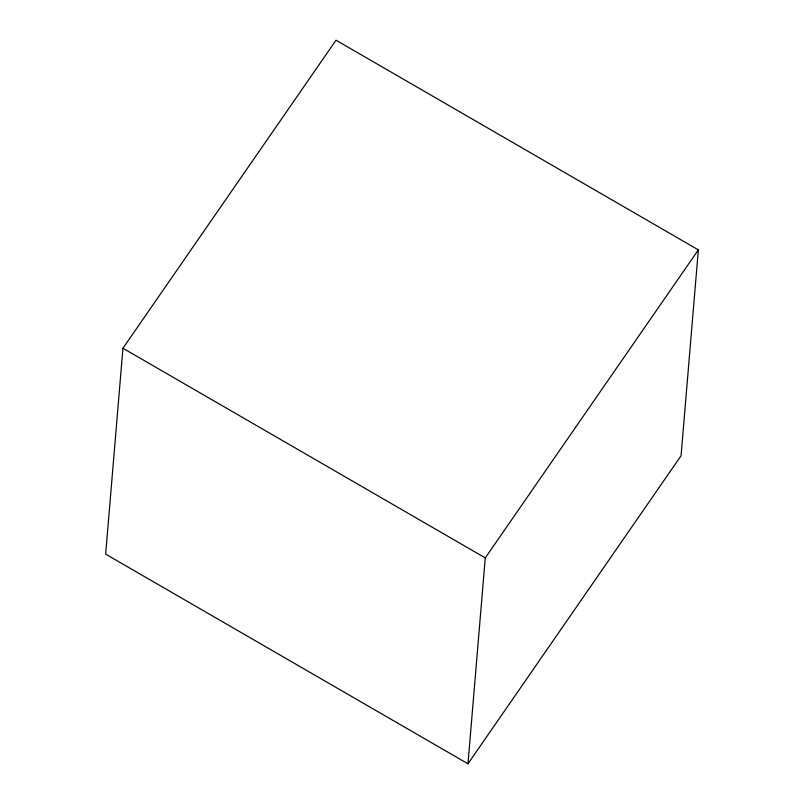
<?xml version="1.0" encoding="UTF-8"?>
<svg xmlns="http://www.w3.org/2000/svg" width="804" height="804" viewBox="0 0 804 804"><rect width="100%" height="100%" fill="white"/><g stroke="black" fill="none" stroke-linecap="round" stroke-linejoin="round"><path stroke-width="1.21" d="M122.942 348.243L105.656 554.127L467.978 763.8L681.058 455.757L698.344 249.873L336.022 40.2L122.942 348.243L485.264 557.916L467.978 763.8M485.264 557.916L698.344 249.873"/></g></svg>
